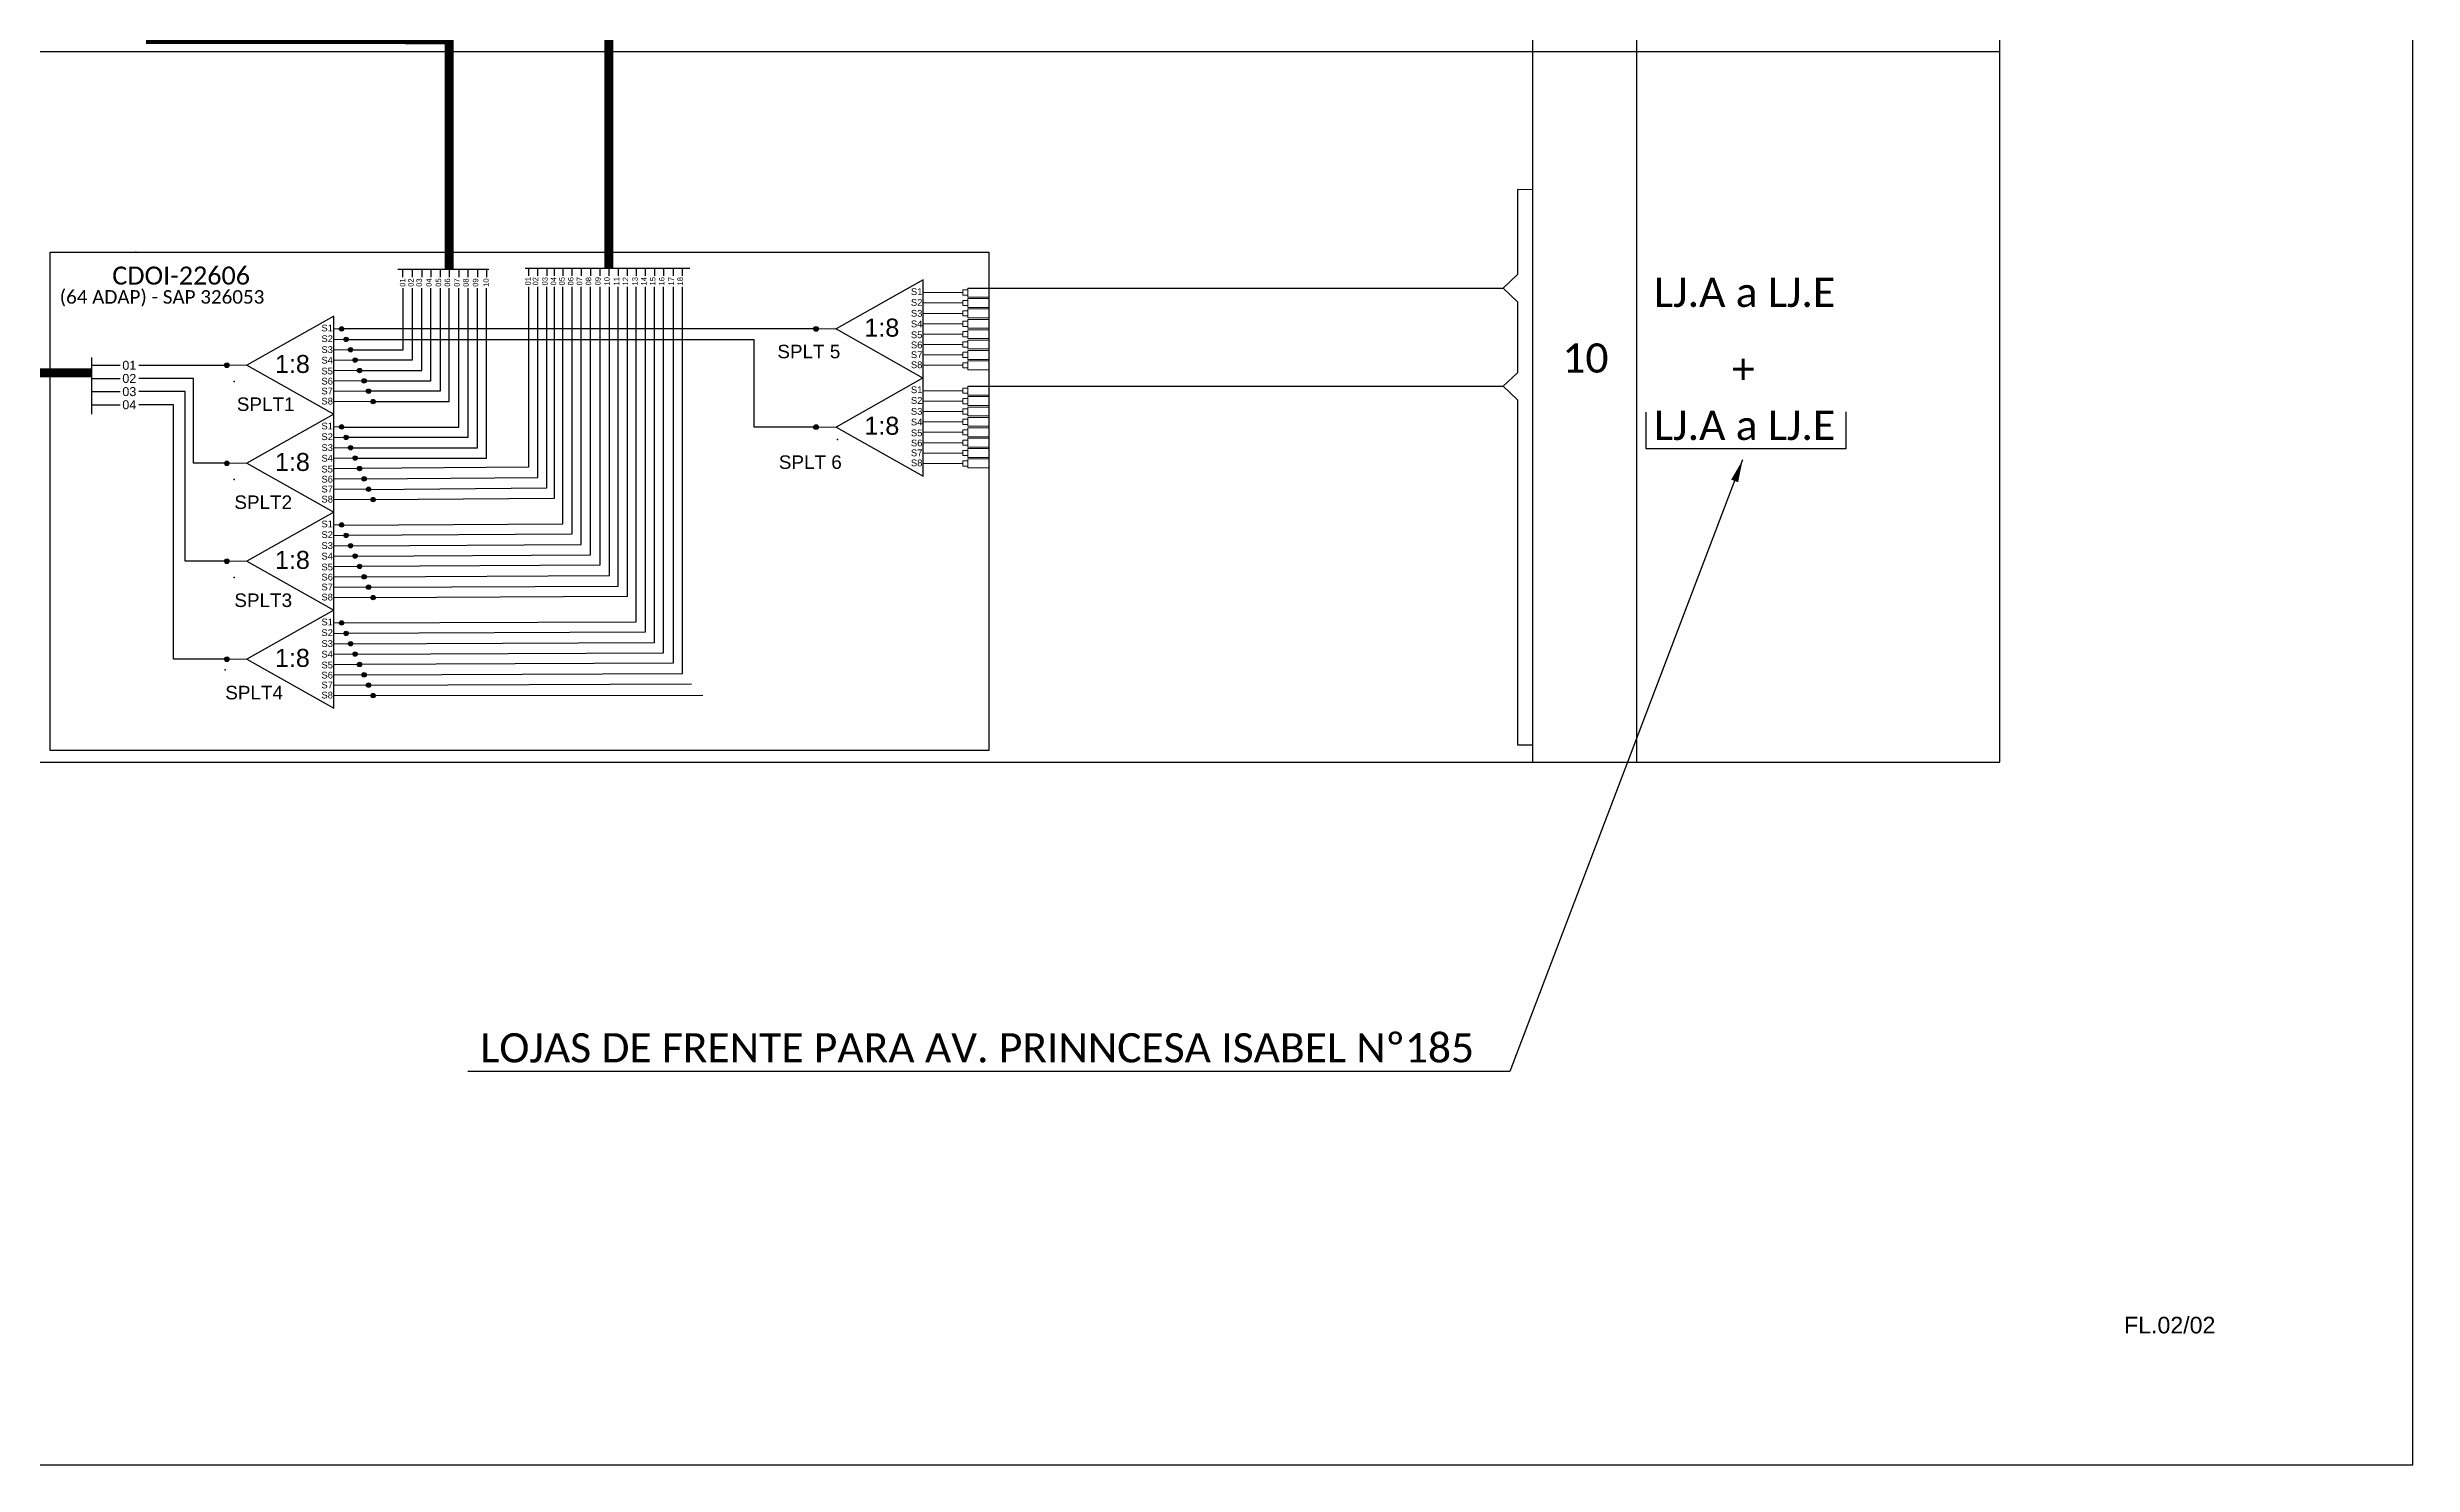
# Model space of a CAD drawing. Header units: metres. Extents: x -1286 to 459, y -500 to 94.
# Drawn here: x 196.9 to 459.5, y -499.8 to -342.5 of the extents above; entities that cross this region are included whole.
import ezdxf
from ezdxf.enums import TextEntityAlignment as Align

# ---------------------------------------------------------------- set-up
doc = ezdxf.new("R2010")
doc.units = ezdxf.units.M
doc.styles.add('ARIAL', font='arial.ttf')
doc.styles.add('WMF-Calibri0', font='calibri.ttf')
doc.linetypes.add('RESERVA', pattern='A,0.5,-0.15,["RESERVA",Standard,S=0.18,R=0,X=0,Y=-0.1],-1.3', length=1.95)
doc.dimstyles.new('ISO-25', dxfattribs={"dimtxt": 2.5, "dimasz": 2.5, "dimexe": 1.25, "dimexo": 0.625, "dimtad": 1, "dimtxsty": 'Standard', "dimcen": 2.5, "dimadec": 0, "dimazin": 0, "dimtfac": 1, "dimtmove": 0, "dimatfit": 3, "dimfxl": 1, "dimarcsym": 0})

# ---------------------------------------------------------------- blocks, each defined once
blk = doc.blocks.new('SPLITTER_')
blk.add_point((0, 0))
at = {"style": 'ARIAL', "flags": 4}
blk.add_attdef('SPLT', (0, -3.26), '', height=1.5, dxfattribs=at)
blk = doc.blocks.new('SPLT_1-8_DIV_DIR')
h = blk.add_hatch(color=3)
h.dxf.hatch_style = 1
edge = h.paths.add_edge_path()
edge.add_arc((12.77, 4.04), 0.242, 0, 360)
h = blk.add_hatch(color=3)
h.dxf.hatch_style = 1
edge = h.paths.add_edge_path()
edge.add_arc((13.27, 2.88), 0.242, 0, 360)
h = blk.add_hatch(color=3)
h.dxf.hatch_style = 1
edge = h.paths.add_edge_path()
edge.add_arc((13.77, 1.73), 0.242, 0, 360)
h = blk.add_hatch(color=3)
h.dxf.hatch_style = 1
edge = h.paths.add_edge_path()
edge.add_arc((14.27, 0.58), 0.242, 0, 360)
h = blk.add_hatch(color=3)
h.dxf.hatch_style = 1
edge = h.paths.add_edge_path()
edge.add_arc((14.77, -0.58), 0.242, 0, 360)
h = blk.add_hatch(color=3)
h.dxf.hatch_style = 1
edge = h.paths.add_edge_path()
edge.add_arc((15.27, -1.73), 0.242, 0, 360)
h = blk.add_hatch(color=3)
h.dxf.hatch_style = 1
edge = h.paths.add_edge_path()
edge.add_arc((15.77, -2.88), 0.242, 0, 360)
h = blk.add_hatch(color=3)
h.dxf.hatch_style = 1
edge = h.paths.add_edge_path()
edge.add_arc((16.27, -4.04), 0.242, 0, 360)
at = {"color": 1}
blk.add_lwpolyline([(11.89, 5.45), (2.22, 0), (11.89, -5.45), (11.89, 5.45)], dxfattribs=at)
at = {"color": 7, "lineweight": 0}
for points in [[(12.77, 4.04), (11.89, 4.04)], [(11.89, 2.88), (13.27, 2.88)], [(11.89, 1.73), (13.77, 1.73)], [(11.89, 0.58), (14.27, 0.58)], [(11.89, -0.58), (14.77, -0.58)], [(11.89, -1.73), (15.27, -1.73)], [(11.89, -2.88), (15.77, -2.88)], [(11.89, -4.04), (16.27, -4.04)]]:
    blk.add_lwpolyline(points, dxfattribs=at)
at = {"color": 1, "lineweight": 0}
blk.add_lwpolyline([(2.22, 0), (0, 0)], dxfattribs=at)
at = {"color": 3}
for centre in [(12.77, 4.04), (13.27, 2.88), (13.77, 1.73), (14.27, 0.58), (14.77, -0.58), (15.27, -1.73), (15.77, -2.88), (16.27, -4.04)]:
    blk.add_circle(centre, 0.242, dxfattribs=at)
at = {"color": 1, "style": 'ARIAL'}
for s, height, p in [('S1', 0.75, (10.52, 3.77)), ('S2', 0.75, (10.52, 2.58)), ('1:8', 2, (5.35, -0.85)), ('S3', 0.75, (10.52, 1.37)), ('S4', 0.75, (10.52, 0.19)), ('S5', 0.75, (10.52, -1.02)), ('S6', 0.75, (10.52, -2.14)), ('S7', 0.75, (10.52, -3.24)), ('S8', 0.75, (10.52, -4.36))]:
    blk.add_text(s, height=height, dxfattribs=at).set_placement(p)
blk = doc.blocks.new('LEG_CDO64_DIR')
blk.add_point((0, 0))
at = {"color": 1, "style": 'WMF-Calibri0', "flags": 4}
blk.add_attdef('CDO', (-2.62, -3.57), '', height=2, dxfattribs=at)
blk.add_attdef('MODELO', text='', height=1.5, dxfattribs=at).set_placement((-1.52, -5.5), align=Align.CENTER)
blk = doc.blocks.new('SPLT_1-8_SC-APC')
at = {"color": 1}
blk.add_lwpolyline([(-7.37, -2.1), (-17.04, -7.55), (-7.37, -13), (-7.37, -2.1)], dxfattribs=at)
at = {"color": 3, "lineweight": 0}
for points in [[(-2.99, -3.51), (-7.37, -3.51)], [(-7.37, -4.66), (-2.99, -4.66)], [(-2.41, -3.02), (-2.41, -4)], [(-2.41, -3.02), (0, -3.02)], [(-2.41, -4), (0, -4)], [(-2.41, -4.17), (-2.41, -5.16)], [(-2.41, -4.17), (0, -4.17)], [(-2.41, -5.16), (0, -5.16)], [(-7.37, -5.82), (-2.99, -5.82)], [(-7.37, -6.97), (-2.99, -6.97)], [(-2.41, -5.32), (-2.41, -6.31)], [(-2.41, -5.32), (0, -5.32)], [(-2.41, -6.31), (0, -6.31)], [(-2.41, -6.48), (-2.41, -7.46)], [(-2.41, -6.48), (0, -6.48)], [(-2.41, -7.46), (0, -7.46)], [(-2.41, -7.63), (-2.41, -8.62)], [(-2.41, -7.63), (0, -7.63)], [(-7.37, -8.12), (-2.99, -8.12)], [(-7.37, -9.28), (-2.99, -9.28)], [(-7.37, -10.43), (-2.99, -10.43)], [(-2.41, -8.62), (0, -8.62)], [(-2.41, -8.78), (-2.41, -9.77)], [(-2.41, -8.78), (0, -8.78)], [(-2.41, -9.77), (0, -9.77)], [(-2.41, -9.94), (-2.41, -10.92)], [(-2.41, -9.94), (0, -9.94)], [(-7.37, -11.58), (-2.99, -11.58)], [(-2.41, -10.92), (0, -10.92)], [(-2.41, -11.09), (-2.41, -12.08)], [(-2.41, -11.09), (0, -11.09)], [(-2.41, -12.08), (0, -12.08)]]:
    blk.add_lwpolyline(points, dxfattribs=at)
for points in [[(-2.99, -3.22), (-2.41, -3.22), (-2.41, -3.8), (-2.99, -3.8)], [(-2.99, -4.38), (-2.41, -4.38), (-2.41, -4.95), (-2.99, -4.95)], [(-2.99, -5.53), (-2.41, -5.53), (-2.41, -6.1), (-2.99, -6.1)], [(-2.99, -6.68), (-2.41, -6.68), (-2.41, -7.26), (-2.99, -7.26)], [(-2.99, -7.84), (-2.41, -7.84), (-2.41, -8.41), (-2.99, -8.41)], [(-2.99, -8.99), (-2.41, -8.99), (-2.41, -9.56), (-2.99, -9.56)], [(-2.99, -10.14), (-2.41, -10.14), (-2.41, -10.72), (-2.99, -10.72)], [(-2.99, -11.3), (-2.41, -11.3), (-2.41, -11.87), (-2.99, -11.87)]]:
    blk.add_lwpolyline(points, close=True, dxfattribs=at)
at = {"color": 1, "lineweight": 0}
blk.add_lwpolyline([(-17.04, -7.55), (-19.26, -7.55)], dxfattribs=at)
at = {"color": 1, "style": 'ARIAL'}
for s, height, p in [('S1', 0.75, (-8.74, -3.78)), ('S2', 0.75, (-8.74, -4.97)), ('1:8', 2, (-13.91, -8.4)), ('S3', 0.75, (-8.74, -6.18)), ('S4', 0.75, (-8.74, -7.36)), ('S5', 0.75, (-8.74, -8.57)), ('S6', 0.75, (-8.74, -9.69)), ('S7', 0.75, (-8.74, -10.78)), ('S8', 0.75, (-8.74, -11.9))]:
    blk.add_text(s, height=height, dxfattribs=at).set_placement(p)

msp = doc.modelspace()

# ---------------------------------------------------------------- hatches: boundary and pattern name
h = msp.add_hatch(color=3)
h.dxf.hatch_style = 1
edge = h.paths.add_edge_path()
edge.add_arc((282.27, -373.73), 0.256, 0, 360)
h = msp.add_hatch(color=3)
h.dxf.hatch_style = 1
edge = h.paths.add_edge_path()
edge.add_arc((216.86, -377.77), 0.256, 0, 360)
h = msp.add_hatch(color=3)
h.dxf.hatch_style = 1
edge = h.paths.add_edge_path()
edge.add_arc((282.27, -384.63), 0.256, 0, 360)
h = msp.add_hatch(color=3)
h.dxf.hatch_style = 1
edge = h.paths.add_edge_path()
edge.add_arc((216.86, -388.65), 0.256, 0, 360)
h = msp.add_hatch(color=3)
h.dxf.hatch_style = 1
edge = h.paths.add_edge_path()
edge.add_arc((216.86, -399.52), 0.256, 0, 360)
h = msp.add_hatch(color=3)
h.dxf.hatch_style = 1
edge = h.paths.add_edge_path()
edge.add_arc((216.86, -410.4), 0.256, 0, 360)

# ---------------------------------------------------------------- linework, layer by layer
at = {"color": 5}
for p, q in [((245.67, -367.11), (245.67, -367.99)), ((245.67, -388.08), (245.67, -369.21)), ((231.07, -388.08), (245.67, -388.08))]:
    msp.add_line(p, q, dxfattribs=at)
at = {"color": 6}
for p, q in [((262.29, -406.23), (262.29, -369.06)), ((263.29, -369.06), (263.29, -407.38)), ((264.34, -408.53), (264.34, -369.06)), ((265.34, -409.69), (265.34, -369.06)), ((266.39, -369.06), (266.39, -410.84)), ((267.44, -411.99), (267.44, -369.06)), ((229.6, -406.37), (262.29, -406.23)), ((263.29, -407.38), (229.8, -407.53)), ((230.6, -408.68), (264.34, -408.53)), ((230.83, -409.83), (265.34, -409.69)), ((266.39, -410.84), (231.33, -410.99)), ((231.86, -412.14), (267.44, -411.99))]:
    msp.add_line(p, q, dxfattribs=at)
at = {"color": 7}
for p, q in [((282.27, -373.73), (229.63, -373.73)), ((230.35, -374.89), (275.41, -374.89)), ((275.38, -384.63), (275.41, -374.89)), ((201.88, -380.69), (205.04, -380.69)), ((201.88, -382.15), (205.04, -382.15)), ((282.27, -384.63), (275.38, -384.63))]:
    msp.add_line(p, q, dxfattribs=at)
at = {"color": 253, "linetype": 'RESERVA', "ltscale": 3}
for p, q in [((232.36, -413.29), (268.44, -413.14)), ((233.09, -414.43), (269.71, -414.38))]:
    msp.add_line(p, q, dxfattribs=at)
msp.add_lwpolyline([(-381.52, -499.81), (459.48, -499.81), (459.48, 94.19), (-381.52, 94.19)], close=True)
at = {"color": 5, "const_width": 1}
msp.add_lwpolyline([(169.91, -60.96), (169.91, -244.21), (208.38, -244.21), (208.38, -341.59), (241.55, -341.63), (241.55, -367.11)], dxfattribs=at)
at = {"color": 6, "const_width": 1}
msp.add_lwpolyline([(331.23, -60.96), (331.37, -318.99), (331.37, -340.87), (259.26, -340.87), (259.26, -366.97)], dxfattribs=at)
for points in [[(66.3, -232.32), (66.3, -421.81), (413.67, -421.81), (413.67, -232.32)], [(361.8, -232.32), (361.8, -421.81)], [(373.37, -421.81), (373.37, -232.32)], [(66.3, -342.93), (413.67, -342.93)]]:
    msp.add_lwpolyline(points)
at = {"color": 3}
for points in [[(361.77, -358.28), (360.12, -358.27), (360.11, -367.7), (358.54, -369.2), (360.11, -370.71), (360.11, -378.59), (358.54, -380.1), (360.11, -381.61), (360.11, -419.91), (361.76, -419.91)], [(299.12, -369.2), (358.54, -369.2)], [(201.88, -377.77), (205.04, -377.77)], [(207.11, -377.77), (216.86, -377.77)], [(201.88, -379.23), (205.04, -379.23)], [(299.12, -380.1), (358.54, -380.1)]]:
    msp.add_lwpolyline(points, dxfattribs=at)
at = {"color": 1}
msp.add_lwpolyline([(197.24, -365.23), (301.44, -365.23), (301.44, -420.54), (197.24, -420.54)], close=True, dxfattribs=at)
at = {"color": 5}
for points in [[(235.86, -367.11), (245.94, -367.11)], [(236.37, -367.11), (236.37, -367.99)], [(237.45, -367.11), (237.45, -367.99)], [(238.5, -367.11), (238.5, -367.99)], [(239.5, -367.11), (239.5, -367.99)], [(240.56, -367.11), (240.56, -367.99)], [(241.55, -367.11), (241.55, -367.99)], [(242.63, -367.11), (242.63, -367.99)], [(243.62, -367.11), (243.62, -367.99)], [(244.68, -367.11), (244.68, -367.99)], [(229.85, -384.62), (242.63, -384.62), (242.63, -369.21)], [(243.62, -369.21), (243.62, -385.77), (230.04, -385.77)], [(230.84, -376.04), (236.45, -376.04), (236.45, -369.21)], [(230.84, -386.92), (244.68, -386.92), (244.68, -369.21)], [(237.45, -369.21), (237.45, -377.19), (231.13, -377.19)], [(231.84, -378.34), (238.5, -378.34), (238.5, -369.21)], [(232.34, -379.5), (239.5, -379.5), (239.5, -369.21)], [(240.56, -369.21), (240.56, -380.65), (232.63, -380.65)], [(233.34, -381.8), (241.55, -381.8), (241.55, -369.21)], [(201.88, -382.15), (205.04, -382.15)], [(216.86, -410.4), (210.96, -410.4), (210.96, -382.15), (207.11, -382.15)]]:
    msp.add_lwpolyline(points, dxfattribs=at)
at = {"color": 6}
for points in [[(249.99, -366.97), (252.77, -366.97)], [(250.33, -366.97), (250.33, -367.84)], [(251.33, -366.97), (251.33, -367.84)], [(252.38, -366.97), (252.38, -367.84)], [(252.77, -366.97), (268.25, -366.97)], [(253.18, -366.97), (253.18, -367.84)], [(254.16, -366.97), (254.16, -367.84)], [(255.16, -366.97), (255.16, -367.84)], [(256.21, -366.97), (256.21, -367.84)], [(257.21, -366.97), (257.21, -367.84)], [(258.26, -366.97), (258.26, -367.84)], [(259.26, -366.97), (259.26, -367.84)], [(260.31, -366.97), (260.31, -367.84)], [(261.31, -366.97), (261.31, -367.84)], [(262.29, -366.97), (262.29, -367.84)], [(263.29, -366.97), (263.29, -367.84)], [(264.34, -366.97), (264.34, -367.84)], [(265.34, -366.97), (265.34, -367.84)], [(266.39, -366.97), (266.39, -367.84)], [(267.39, -366.97), (267.39, -367.84)], [(229.85, -395.5), (254.16, -395.35), (254.16, -369.06)], [(255.16, -369.06), (255.16, -396.5), (230.04, -396.65)], [(230.84, -397.8), (256.21, -397.66), (256.21, -369.06)], [(231.07, -398.95), (257.21, -398.81), (257.21, -369.06)], [(250.33, -369.06), (250.33, -389.08), (231.57, -389.23)], [(258.26, -369.06), (258.26, -399.96), (231.57, -400.11)], [(232.11, -390.38), (251.39, -390.24), (251.39, -369.06)], [(232.11, -401.26), (259.32, -401.11), (259.32, -369.06)], [(232.6, -391.54), (252.38, -391.39), (252.38, -369.06)], [(232.6, -402.41), (260.31, -402.27), (260.31, -369.06)], [(253.18, -369.06), (253.18, -392.54), (233.07, -392.69)], [(261.31, -369.06), (261.31, -403.42), (233.07, -403.57)]]:
    msp.add_lwpolyline(points, dxfattribs=at)
at = {"color": 1}
msp.add_lwpolyline([(201.88, -383.18), (201.88, -376.92)], dxfattribs=at)
at = {"color": 1, "const_width": 1}
msp.add_lwpolyline([(140.86, -378.6), (201.88, -378.6)], dxfattribs=at)
at = {"color": 2}
for points in [[(201.88, -379.23), (205.04, -379.23)], [(216.86, -388.65), (213.17, -388.65), (213.17, -379.23), (207.11, -379.23)], [(374.35, -382.97), (374.35, -387.01), (396.6, -387.01), (396.6, -382.94)]]:
    msp.add_lwpolyline(points, dxfattribs=at)
at = {"color": 7}
msp.add_lwpolyline([(216.86, -399.52), (212.25, -399.52), (212.25, -380.69), (207.11, -380.69)], dxfattribs=at)
at = {"color": 3}
for centre in [(282.27, -373.73), (216.86, -377.77), (282.27, -384.63), (216.86, -388.65), (216.86, -399.52), (216.86, -410.4)]:
    msp.add_circle(centre, 0.256, dxfattribs=at)

# ---------------------------------------------------------------- block references
ref = msp.add_blockref('LEG_CDO64_DIR', (206.76, -365.23))
ref.add_attrib('CDO', 'CDOI-22606', (204.15, -368.81), dxfattribs={"color": 1, "height": 2, "style": 'WMF-Calibri0'})
ref.add_attrib('MODELO', '(64 ADAP) - SAP 326053', dxfattribs={"color": 1, "height": 1.5, "style": 'WMF-Calibri0'}).set_placement((209.67, -370.93), align=Align.CENTER)
for p in [(301.53, -366.19), (301.53, -377.08)]:
    msp.add_blockref('SPLT_1-8_SC-APC', p, dxfattribs=at)
at = {"xscale": 0.9982254764087685, "yscale": 0.9982254764087685, "zscale": 0.9982254764087685}
for p in [(216.86, -377.77), (216.86, -388.65), (216.86, -399.52), (216.86, -410.4)]:
    msp.add_blockref('SPLT_1-8_DIV_DIR', p, dxfattribs=at)
at = {"color": 7}
ref = msp.add_blockref('SPLITTER_', (284.5, -373.73), dxfattribs=dict(at, xscale=-1))
ref.add_attrib('SPLT', 'SPLT 5', (277.97, -376.99), dxfattribs={"height": 1.5, "style": 'ARIAL'})
ref = msp.add_blockref('SPLITTER_', (217.67, -379.58))
ref.add_attrib('SPLT', 'SPLT1', (217.97, -382.84), dxfattribs={"height": 1.5, "style": 'ARIAL'})
ref = msp.add_blockref('SPLITTER_', (284.66, -386.01), dxfattribs=dict(xscale=-1))
ref.add_attrib('SPLT', 'SPLT 6', (278.13, -389.27), dxfattribs={"height": 1.5, "style": 'ARIAL'})
ref = msp.add_blockref('SPLITTER_', (217.67, -390.46))
ref.add_attrib('SPLT', 'SPLT2', (217.7, -393.72), dxfattribs={"height": 1.5, "style": 'ARIAL'})
ref = msp.add_blockref('SPLITTER_', (217.67, -401.33))
ref.add_attrib('SPLT', 'SPLT3', (217.7, -404.6), dxfattribs={"height": 1.5, "style": 'ARIAL'})
ref = msp.add_blockref('SPLITTER_', (216.66, -411.59))
ref.add_attrib('SPLT', 'SPLT4', (216.69, -414.85), dxfattribs={"height": 1.5, "style": 'ARIAL'})

# ---------------------------------------------------------------- texts
at = {"style": 'ARIAL'}
for s, p in [('01', (236.37, -368.59)), ('02', (237.29, -368.59)), ('03', (238.21, -368.59)), ('04', (239.29, -368.59)), ('05', (240.35, -368.59)), ('06', (241.34, -368.59)), ('07', (242.4, -368.59)), ('08', (243.4, -368.59)), ('09', (244.47, -368.59)), ('10', (245.63, -368.59)), ('01', (250.29, -368.44)), ('02', (251.12, -368.44)), ('03', (252.17, -368.44)), ('04', (253.12, -368.44)), ('05', (254.06, -368.44)), ('06', (255.03, -368.44)), ('07', (256, -368.44)), ('08', (257, -368.44)), ('09', (258.05, -368.44)), ('10', (259.05, -368.44)), ('11', (260.11, -368.44)), ('12', (261.1, -368.44)), ('13', (262.16, -368.44)), ('14', (263.15, -368.44)), ('15', (264.13, -368.44)), ('16', (265.13, -368.44)), ('17', (266.18, -368.44)), ('18', (267.18, -368.44))]:
    msp.add_text(s, height=0.6, rotation=90, dxfattribs=at).set_placement(p, align=Align.MIDDLE_CENTER)
at = {"color": 7, "style": 'WMF-Calibri0'}
for s, p in [('LJ.A a LJ.E', (375.27, -371.29)), ('+', (383.92, -379.81)), ('LJ.A a LJ.E', (375.27, -386.06))]:
    msp.add_text(s, height=3.24, dxfattribs=at).set_placement(p)
at = {"style": 'ARIAL'}
for s, height, p in [('01', 1, (206.04, -377.77)), ('02', 1, (206.04, -379.23)), ('03', 1, (206.04, -380.69)), ('04', 1, (206.04, -382.15)), ('FL.02/02', 1.84, (432.51, -484.31))]:
    msp.add_text(s, height=height, dxfattribs=at).set_placement(p, align=Align.MIDDLE_CENTER)
at = {"color": 2, "style": 'WMF-Calibri0'}
msp.add_text('LOJAS DE FRENTE PARA AV. PRINNCESA ISABEL Nº185', height=3.24, dxfattribs=at).set_placement((244.98, -455.15))
at = {"color": 7, "style": 'WMF-Calibri0', "flags": 4}
msp.add_attdef('10', text='XX', height=3.24, dxfattribs=at).set_placement((367.66, -376.96), align=Align.MIDDLE_CENTER)

# ---------------------------------------------------------------- leaders
at = {"color": 2}
msp.add_leader([(385.11, -388.27), (359.25, -456.16), (243.61, -456.16)], dimstyle='ISO-25', override={"dimgap": 0.625, "dimtad": 0}, dxfattribs=at)

doc.saveas('drawing.dxf')
